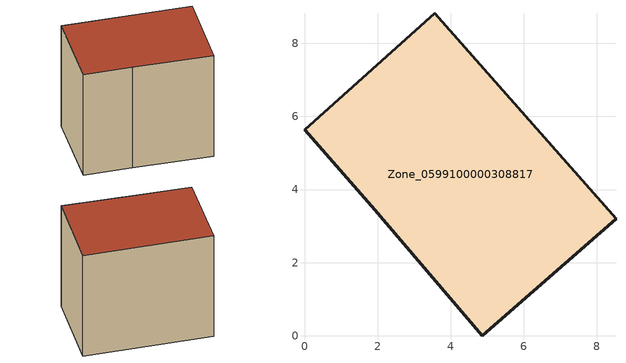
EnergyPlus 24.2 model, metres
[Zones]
Zone_0599100000308817
 floor ground (C_G): 4.86,0 1.84,3.54 0,5.64 3.56,8.82 8.52,3.2 z0
 wall outside (C_F): 1.84,3.54 4.86,0 8.52,3.2 3.56,8.82 0,5.64 1.84,3.54 z0:6.84
 roof outside (C_R): 8.52,3.2 3.56,8.82 0,5.64 1.84,3.54 4.86,0 z6.84
[BUILDING]
Pand.0599100000308817: North Axis=0; Terrain=City; Loads Convergence Tolerance Value=0.04; Temperature Convergence Tolerance Value=0.4; Solar Distribution=FullExterior; Maximum Number of Warmup Days=25; Minimum Number of Warmup Days=1
[Site:Location]
Rotterdam.The.Hague.AP_ZH_NLD Design_Conditions: Latitude=51.96; Longitude=4.45; Time Zone=1; Elevation=-4.5
[SITE:GROUNDTEMPERATURE:BUILDINGSURFACE]
18, 18, 18, 18, 18, 18, 18, 18, 18, 18, 18, 18
[MATERIAL] Thermal Absorptance=0.9; Solar Absorptance=0.7; Visible Absorptance=0.7
Name | Roughness | Thickness | Conductivity | Density | Specific Heat
G.TC.1946 | MediumSmooth | 0.15 | 1 | 540 | 1210
F.TC.1946 | Rough | 0.3 | 0.857143 | 1920 | 840
R.TC.1946 | MediumRough | 0.2 | 0.909091 | 1500 | 1000
[CONSTRUCTION]
C_G: G.TC.1946
C_F: F.TC.1946
C_R: R.TC.1946
[ZONE]
Zone_0599100000308817: Type=1; Multiplier=1; Ceiling Height=Autocalculate; Volume=Autocalculate; Floor Area=autocalculate; Part of Total Floor Area=Yes
[ZONEINFILTRATION:DESIGNFLOWRATE]
Infil_Zone_0599100000308817: Zone or ZoneList or Space or SpaceList=Zone_0599100000308817; Schedule=AlwaysOn; Design Flow Rate Calculation Method=Flow/Area; Flow Rate per Floor Area=0.003; Constant Term Coefficient=1; Temperature Term Coefficient=0; Velocity Term Coefficient=0; Velocity Squared Term Coefficient=0
[HVACTEMPLATE:ZONE:IDEALLOADSAIRSYSTEM]
Zone_0599100000308817: Maximum Heating Supply Air Temperature=50; Minimum Cooling Supply Air Temperature=13; Maximum Heating Supply Air Humidity Ratio=0.0156; Minimum Cooling Supply Air Humidity Ratio=0.0077; Heating Limit=NoLimit; Cooling Limit=NoLimit; Dehumidification Control Type=ConstantSensibleHeatRatio; Cooling Sensible Heat Ratio=0.7; Dehumidification Setpoint=60; Humidification Control Type=None; Humidification Setpoint=30; Outdoor Air Method=None; Outdoor Air Flow Rate per Person=0.00944; Outdoor Air Flow Rate per Zone Floor Area=0; Outdoor Air Flow Rate per Zone=0; Demand Controlled Ventilation Type=None; Outdoor Air Economizer Type=NoEconomizer; Heat Recovery Type=None; Sensible Heat Recovery Effectiveness=0.7; Latent Heat Recovery Effectiveness=0.65
[ZONECONTROL:THERMOSTAT]
ThermostatControl_Zone_0599100000308817: Zone or ZoneList=Zone_0599100000308817; Control Type Schedule=DualSetpointControlType; Control 1=Thermostat_Zone_0599100000308817; Temperature Difference Between Cutout And Setpoint=0
[THERMOSTATSETPOINT:DUALSETPOINT]
Thermostat_Zone_0599100000308817: Heating Setpoint Temperature Schedule=HeatingSetpoint_Zone_0599100000308817; Cooling Setpoint Temperature Schedule=CoolingSetpoint_Zone_0599100000308817
[SCHEDULE:COMPACT]
HeatingSetpoint_Zone_0599100000308817: Through: 12/31, For: AllDays, Until: 24:00, 21
CoolingSetpoint_Zone_0599100000308817: Through: 12/31, For: AllDays, Until: 24:00, 24
DualSetpointControlType: Through: 12/31, For: AllDays, Until: 24:00, 4
AlwaysOn: Through: 12/31, For: AllDays, Until: 24:00, 1
